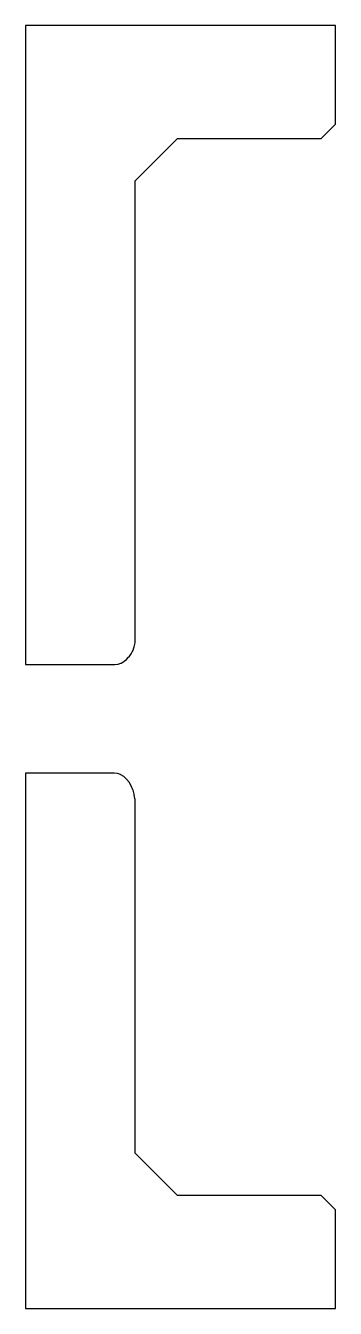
# Model space of a CAD drawing. Header units: metres. Extents: x 0 to 47.5, y 0 to 45.5.
# Drawn here: x 36.5 to 47.5, y 0 to 45.5 of the extents above.
import ezdxf

# ---------------------------------------------------------------- set-up
doc = ezdxf.new("R2010")
doc.units = ezdxf.units.M

msp = doc.modelspace()

# ---------------------------------------------------------------- linework, layer by layer
for p, q in [((47.5, 45.5), (36.5, 45.5)), ((36.5, 45.5), (36.5, 22.8335)), ((47.5, 42), (47.5, 45.5)), ((47, 41.5), (47.5, 42)), ((40.3959, 40), (41.8959, 41.5)), ((41.8959, 41.5), (47, 41.5)), ((40.3959, 23.7462), (40.3959, 40)), ((40.3884, 23.6316), (40.3959, 23.7462)), ((40.2283, 23.1843), (40.2527, 23.2185)), ((40.2527, 23.2185), (40.2868, 23.2852)), ((40.2868, 23.2852), (40.3142, 23.3386)), ((40.3142, 23.3386), (40.3335, 23.3944)), ((40.3335, 23.3944), (40.3592, 23.4687)), ((40.3592, 23.4687), (40.3676, 23.5105)), ((40.3676, 23.5105), (40.3867, 23.6057)), ((40.3867, 23.6057), (40.3884, 23.6316)), ((36.5, 22.8335), (39.6459, 22.8335)), ((39.6459, 22.8335), (39.6668, 22.8358)), ((39.6668, 22.8358), (39.7632, 22.8461)), ((39.7632, 22.8461), (39.7806, 22.8518)), ((39.7806, 22.8518), (39.8777, 22.8837)), ((39.8777, 22.8837), (39.8879, 22.8895)), ((39.8879, 22.8895), (39.9864, 22.9451)), ((39.9864, 22.9451), (39.9875, 22.9461)), ((39.9875, 22.9461), (39.9971, 22.9541)), ((39.9971, 22.9541), (40.078, 23.0135)), ((40.078, 23.0135), (40.0868, 23.0198)), ((40.0868, 23.0198), (40.1585, 23.0932)), ((40.1585, 23.0932), (40.1762, 23.1113)), ((40.1762, 23.1113), (40.2283, 23.1843)), ((39.6459, 18.9834), (36.5, 18.9834)), ((36.5, 18.9834), (36.5, 0)), ((39.7594, 18.9704), (39.6459, 18.9834)), ((39.7632, 18.9699), (39.7594, 18.9704)), ((39.8736, 18.9312), (39.7632, 18.9699)), ((39.8777, 18.9297), (39.8736, 18.9312)), ((39.982, 18.8665), (39.8777, 18.9297)), ((39.9864, 18.8638), (39.982, 18.8665)), ((40.0868, 18.7738), (39.9864, 18.8638)), ((40.1713, 18.6682), (40.0868, 18.7738)), ((40.1762, 18.662), (40.1713, 18.6682)), ((40.2478, 18.5395), (40.1762, 18.662)), ((40.2527, 18.5311), (40.2478, 18.5395)), ((40.3096, 18.3952), (40.2527, 18.5311)), ((40.3142, 18.3842), (40.3096, 18.3952)), ((40.3553, 18.2389), (40.3142, 18.3842)), ((40.3592, 18.2252), (40.3553, 18.2389)), ((40.384, 18.0742), (40.3592, 18.2252)), ((40.3867, 18.0577), (40.384, 18.0742)), ((40.3949, 17.905), (40.3867, 18.0577)), ((40.3959, 17.8861), (40.3949, 17.905)), ((40.3959, 5.5), (40.3959, 17.8861)), ((41.8959, 4), (40.3959, 5.5)), ((47, 4), (41.8959, 4)), ((47.5, 3.5), (47, 4)), ((47.5, 0), (47.5, 3.5)), ((36.5, 0), (47.5, 0))]:
    msp.add_line(p, q)

doc.saveas('drawing.dxf')
